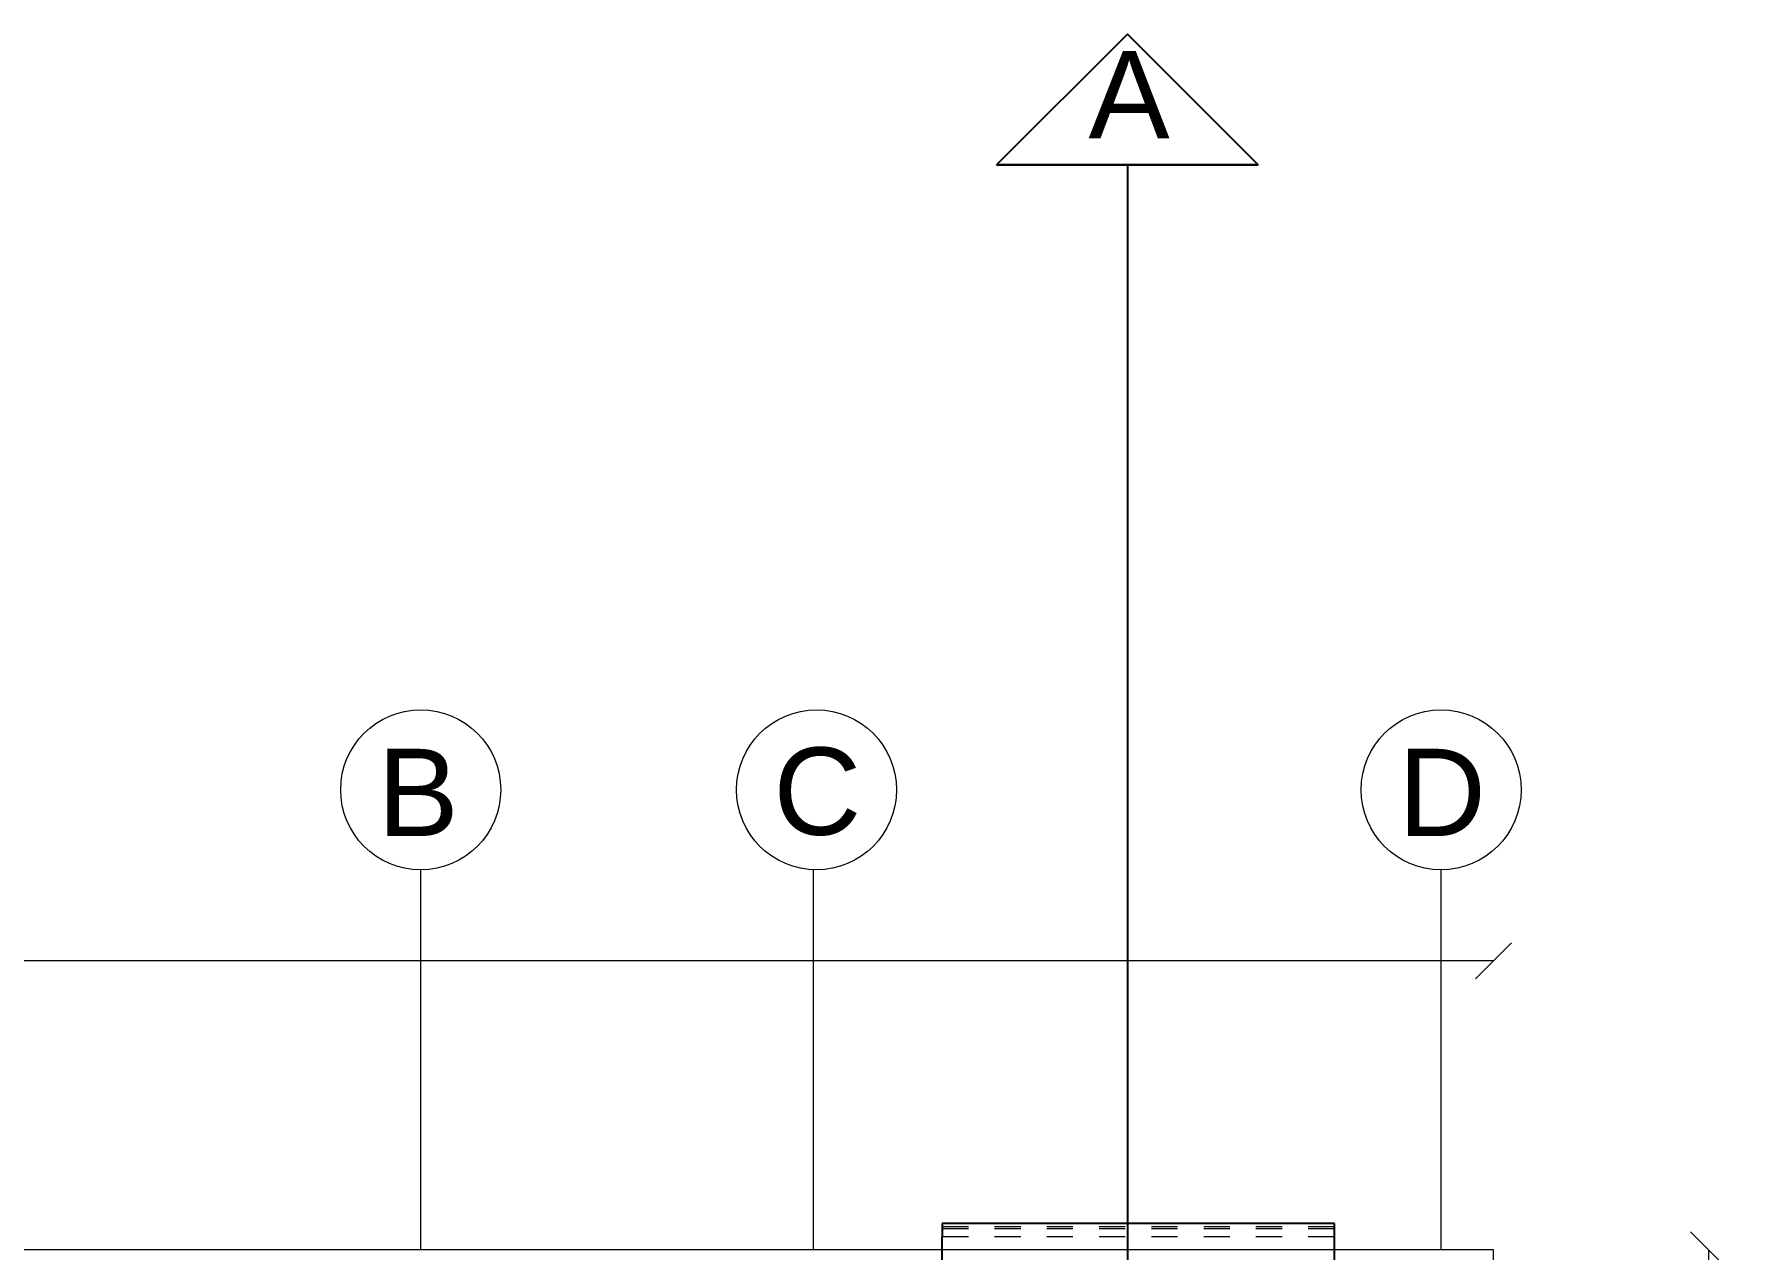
# Model space of a CAD drawing. Header units: metres. Extents: x -355 to 973, y -73 to 238.
# Drawn here: x -55.21 to -48.67, y 210.04 to 214.69 of the extents above; entities that cross this region are included whole.
import ezdxf

# ---------------------------------------------------------------- set-up
doc = ezdxf.new("R2010")
doc.units = ezdxf.units.M
doc.header["$LTSCALE"] = 3
doc.header["$MEASUREMENT"] = 0
for name, pattern in [('1', [30, 6, 6, 6, 6, 6]), ('202$0$HIDDEN', [0.375, 0.25, -0.125]), ('ACAD_ISO02W100', [15, 12, -3])]:
    doc.linetypes.add(name, pattern=pattern)
for name, color, linetype in [('01B', 10, 'Continuous'), ('4', 4, 'ACAD_ISO02W100'), ('5', 2, 'Continuous')]:
    doc.layers.add(name, color=color, linetype=linetype)
doc.layers.add('05', color=21, linetype='Continuous', lineweight=5)
doc.styles.get("Standard").update_dxf_attribs({"font": 'arial.ttf'})
doc.dimstyles.new('ahmad', dxfattribs={"dimtxt": 0.2, "dimasz": 0.1375, "dimexe": 0, "dimexo": 0.0625, "dimgap": 0.09, "dimtad": 0, "dimzin": 0, "dimdsep": 46, "dimtxsty": 'Standard', "dimblk": 'OBLIQUE', "dimcen": 0.09, "dimclrd": 245, "dimclrt": 61, "dimadec": 0, "dimazin": 0, "dimtfac": 1, "dimtofl": 0, "dimtmove": 0, "dimatfit": 3, "dimldrblk": 'OBLIQUE', "dimfxl": 0, "dimfxlon": 1, "dimtolj": 1, "dimtzin": 0, "dimlwd": 13, "dimarcsym": 0})

# ---------------------------------------------------------------- blocks, each defined once
blk = doc.blocks.new('_Oblique')
at = {"color": 0, "linetype": 'ByBlock', "lineweight": -2}
blk.add_line((-0.5, -0.5), (0.5, 0.5), dxfattribs=at)
blk = doc.blocks.new('*D1217')
at = {"color": 245, "lineweight": 13, "transparency": 16777216}
for p, q in [((-62.5036, 211.146), (-56.4833, 211.146)), ((-49.6265, 211.146), (-55.6468, 211.146))]:
    blk.add_line(p, q, dxfattribs=at)
at = {"layer": 'Defpoints', "color": 0, "transparency": 16777216}
for p in [(-49.6265, 211.146), (-62.5036, 210.0407), (-49.6265, 210.0407)]:
    blk.add_point(p, dxfattribs=at)
at = {"color": 245, "lineweight": 13, "transparency": 16777216, "xscale": 0.1375, "yscale": 0.1375, "zscale": 0.1375, "rotation": 180}
blk.add_blockref('_Oblique', (-62.5036, 211.146), dxfattribs=at)
at = {"color": 245, "lineweight": 13, "transparency": 16777216, "xscale": 0.1375, "yscale": 0.1375, "zscale": 0.1375}
blk.add_blockref('_Oblique', (-49.6265, 211.146), dxfattribs=at)
at = {"color": 61, "transparency": 16777216, "insert": (-56.065, 211.146), "char_height": 0.2, "attachment_point": 5}
blk.add_mtext('\\A1;12.88', dxfattribs=at)
blk = doc.blocks.new('*D1232')
at = {"layer": '4', "color": 245, "lineweight": 13, "transparency": 16777216}
for p, q in [((-48.8036, 210.0407), (-48.8036, 201.9584)), ((-48.8036, 193.0407), (-48.8036, 201.123))]:
    blk.add_line(p, q, dxfattribs=at)
at = {"layer": 'Defpoints', "color": 0, "transparency": 16777216}
for p in [(-49.6265, 210.0407), (-49.6265, 193.0407), (-48.8036, 193.0407)]:
    blk.add_point(p, dxfattribs=at)
at = {"layer": '4', "color": 245, "lineweight": 13, "transparency": 16777216, "xscale": 0.1375, "yscale": 0.1375, "zscale": 0.1375}
for p, rotation in [((-48.8036, 210.0407), 90), ((-48.8036, 193.0407), 270)]:
    blk.add_blockref('_Oblique', p, dxfattribs=dict(at, rotation=rotation))
at = {"layer": '4', "color": 61, "transparency": 16777216, "insert": (-48.8036, 201.5407), "char_height": 0.2, "attachment_point": 5, "rotation": 90}
blk.add_mtext('\\A1;17.00', dxfattribs=at)
blk = doc.blocks.new('ddd')
at = {"layer": '01B', "color": 32}
for p, q in [((1655.7637, 1004.0793), (1655.7637, 1004.0293)), ((1657.2637, 1004.0293), (1657.2637, 1004.0793)), ((1655.7637, 1003.7293), (1655.7637, 1004.0293)), ((1657.2637, 1003.7293), (1657.2637, 1004.0293))]:
    blk.add_line(p, q, dxfattribs=at)
at = {"layer": '5', "color": 32}
blk.add_line((1657.2637, 1004.0793), (1655.7637, 1004.0793), dxfattribs=at)
at = {"layer": '5', "color": 5, "linetype": '202$0$HIDDEN', "lineweight": 5, "ltscale": 0.1}
for p, q in [((1657.2637, 1004.0678), (1655.7637, 1004.0678)), ((1657.2637, 1004.059), (1655.7637, 1004.059)), ((1657.2637, 1004.0293), (1655.7637, 1004.0293))]:
    blk.add_line(p, q, dxfattribs=at)

msp = doc.modelspace()

# ---------------------------------------------------------------- linework, layer by layer
at = {"color": 240, "true_color": 0xed1f24}
for p, q in [((-51.0265, 214.6889), (-51.5265, 214.1889)), ((-51.0265, 214.6889), (-50.5265, 214.1889)), ((-50.5265, 214.1889), (-51.0265, 214.6889)), ((-51.0265, 214.1889), (-51.5265, 214.1889)), ((-51.5265, 214.1889), (-51.0265, 214.1889)), ((-51.0265, 214.1889), (-51.0265, 190.8759)), ((-51.0265, 214.1889), (-50.5265, 214.1889)), ((-50.5265, 214.1889), (-51.0265, 214.1889))]:
    msp.add_line(p, q, dxfattribs=at)
at = {"layer": '05'}
for p, q in [((-53.7296, 210.0407), (-53.7296, 211.4938)), ((-52.2265, 210.0407), (-52.2265, 211.4938)), ((-49.8265, 210.0407), (-49.8265, 211.4938))]:
    msp.add_line(p, q, dxfattribs=at)
at = {"layer": '05', "color": 0, "linetype": '1'}
msp.add_lwpolyline([(-49.6266, 193.0407), (-49.6266, 210.0407), (-62.5036, 210.0407), (-62.5036, 193.0407)], dxfattribs=at)
at = {"layer": '05'}
for centre in [(-53.7296, 211.7998), (-52.2155, 211.7996), (-49.8265, 211.7998)]:
    msp.add_circle(centre, 0.306, dxfattribs=at)

# ---------------------------------------------------------------- block references
msp.add_blockref('ddd', (-1707.4983, -793.9386), dxfattribs=at)

# ---------------------------------------------------------------- texts
at = {"layer": '05', "char_height": 0.3338, "width": 2.976737, "attachment_point": 7}
for s, insert in [('A', (-51.1755, 214.2903)), ('B', (-53.8948, 211.6229)), ('C', (-52.3807, 211.6227)), ('D', (-49.9916, 211.6229))]:
    msp.add_mtext(s, dxfattribs=dict(at, insert=insert))

# ---------------------------------------------------------------- dimensions: what is measured, and where the dimension line sits
dim = msp.add_linear_dim(base=(-49.6265, 211.146), p1=(-62.5036, 210.0407), p2=(-49.6265, 210.0407), dimstyle='ahmad')
dim.commit()
dim.dimension.update_dxf_attribs({"geometry": '*D1217', "text_midpoint": (-56.065, 211.146)})
at = {"layer": '4', "color": 0}
dim = msp.add_linear_dim(base=(-48.8036, 193.0407), p1=(-49.6265, 210.0407), p2=(-49.6265, 193.0407), angle=90, dimstyle='ahmad', dxfattribs=at)
dim.commit()
dim.dimension.update_dxf_attribs({"geometry": '*D1232', "text_midpoint": (-48.8036, 201.5407)})

doc.saveas('drawing.dxf')
